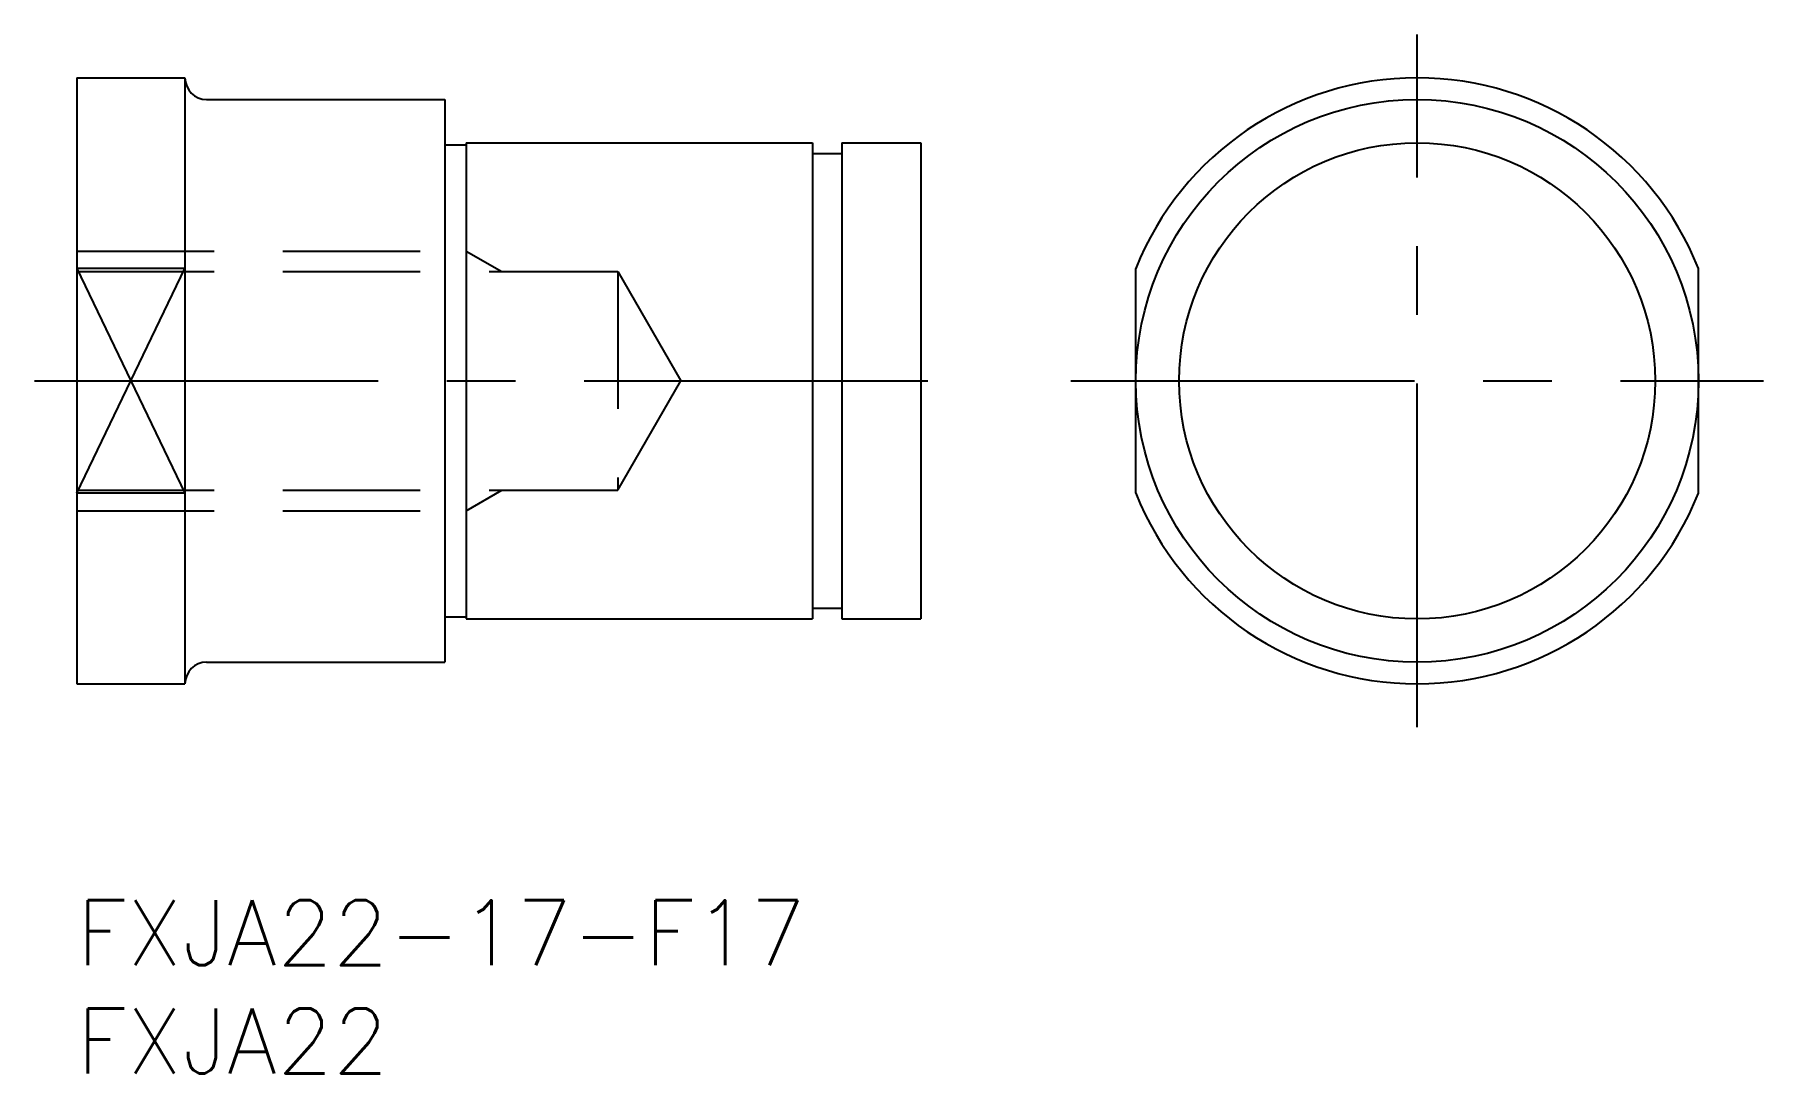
# Model space of a CAD drawing. Extents: x -1.9 to 77.9, y -8 to 40.
import ezdxf

# ---------------------------------------------------------------- set-up
doc = ezdxf.new("R2010")
doc.units = 0
doc.header["$LTSCALE"] = 0.5
doc.linetypes.add('CENTER', pattern=[50.8, 31.75, -6.35, 6.35, -6.35])
doc.linetypes.add('DASHED', pattern=[19.05, 12.7, -6.35])
for name, color, linetype in [('MSM_CENTER', 1, 'CENTER'), ('MSM_CONTINUOUS', 7, 'CONTINUOUS'), ('MSM_DASHED', 4, 'DASHED'), ('MSM_NARROW', 5, 'CONTINUOUS'), ('MSM_PART_NUMBER', 7, 'CONTINUOUS')]:
    doc.layers.add(name, color=color, linetype=linetype)
doc.styles.get("Standard").update_dxf_attribs({"font": 'txt.shx', "height": 3, "bigfont": 'bigfont.shx'})

# ---------------------------------------------------------------- blocks, each defined once
blk = doc.blocks.new('*U8')
at = {"layer": 'MSM_PART_NUMBER'}
blk.add_text('FXJA22-17-F17', height=3, dxfattribs=at).set_placement((0, -3))
blk = doc.blocks.new('*U9')
at = {"layer": 'MSM_PART_NUMBER'}
blk.add_text('FXJA22', height=3, dxfattribs=at).set_placement((0, -8))

msp = doc.modelspace()

# ---------------------------------------------------------------- linework, layer by layer
at = {"layer": 'MSM_CENTER'}
for p, q in [((61.937, 8), (61.937, 40)), ((-1.95, 24), (40.95, 24)), ((45.937, 24), (77.937, 24))]:
    msp.add_line(p, q, dxfattribs=at)
at = {"layer": 'MSM_CONTINUOUS'}
for p, q in [((0, 38), (0, 10)), ((0, 38), (5, 38)), ((5, 38), (5, 10)), ((6, 37), (17, 37)), ((17, 37), (17, 11)), ((17, 34.9), (18, 34.9)), ((18, 35), (34, 35)), ((18, 35), (18, 13)), ((34, 35), (34, 13)), ((34, 34.5), (35.35, 34.5)), ((35.35, 35), (39, 35)), ((35.35, 35), (35.35, 13)), ((39, 35), (39, 13)), ((5, 29.196), (0, 29.196)), ((48.937, 18.804), (48.937, 29.196)), ((74.937, 18.804), (74.937, 29.196)), ((5, 18.804), (0, 18.804)), ((17, 13.1), (18, 13.1)), ((18, 13), (34, 13)), ((34, 13.5), (35.35, 13.5)), ((35.35, 13), (39, 13)), ((6, 11), (17, 11)), ((0, 10), (5, 10))]:
    msp.add_line(p, q, dxfattribs=at)
for radius in [13, 11]:
    msp.add_circle((61.937, 24), radius, dxfattribs=at)
for centre, radius, start, end in [((6, 38), 1, 180, 270), ((61.937, 24), 14, 21.78679, 158.21321), ((61.937, 24), 14, 201.78679, 338.21321), ((6, 10), 1, 90, 180)]:
    msp.add_arc(centre, radius, start, end, dxfattribs=at)
at = {"layer": 'MSM_DASHED'}
for p, q in [((0, 30), (18, 30)), ((18, 30), (19.64, 29.053)), ((0, 29.053), (25, 29.053)), ((25, 29.053), (27.917, 24)), ((25, 29.053), (25, 18.947)), ((25, 18.947), (27.917, 24)), ((0, 18.947), (25, 18.947)), ((18, 18), (19.64, 18.947)), ((0, 18), (18, 18))]:
    msp.add_line(p, q, dxfattribs=at)
at = {"layer": 'MSM_NARROW'}
for p, q in [((0, 18.804), (5, 29.196)), ((0, 29.196), (5, 18.804))]:
    msp.add_line(p, q, dxfattribs=at)

# ---------------------------------------------------------------- block references
at = {"layer": 'MSM_CONTINUOUS'}
for name in ['*U8', '*U9']:
    msp.add_blockref(name, (0, 0), dxfattribs=at)

doc.saveas('drawing.dxf')
